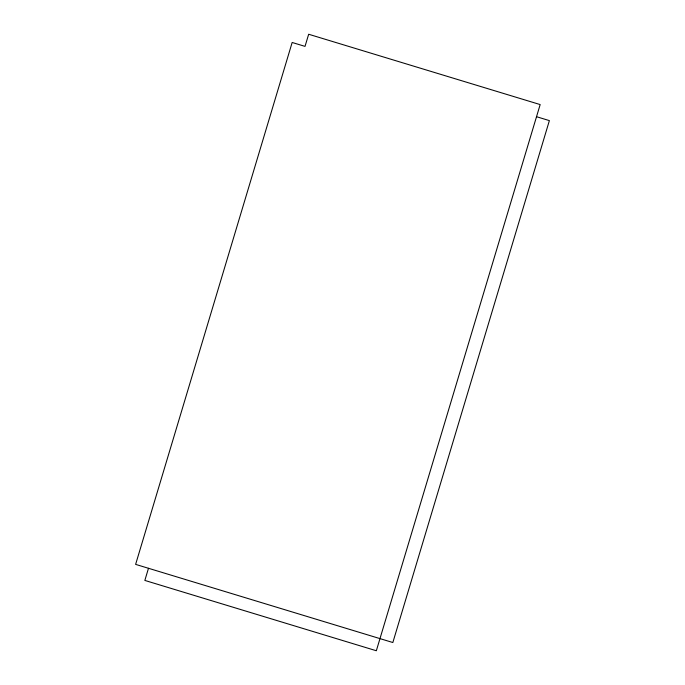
<?xml version="1.0" encoding="UTF-8"?>
<svg xmlns="http://www.w3.org/2000/svg" width="685" height="685" viewBox="0 0 685 685"><rect width="100%" height="100%" fill="white"/><g stroke="black" fill="none" stroke-linecap="round" stroke-linejoin="round"><path stroke-width="1.03" d="M148.482 568.293L144.843 580.426L376.339 650.75L540.165 104.574L308.67 34.25L305.022 46.383L292.161 42.479L135.621 564.38L392.839 642.521L549.379 120.611L536.518 116.707"/></g></svg>
